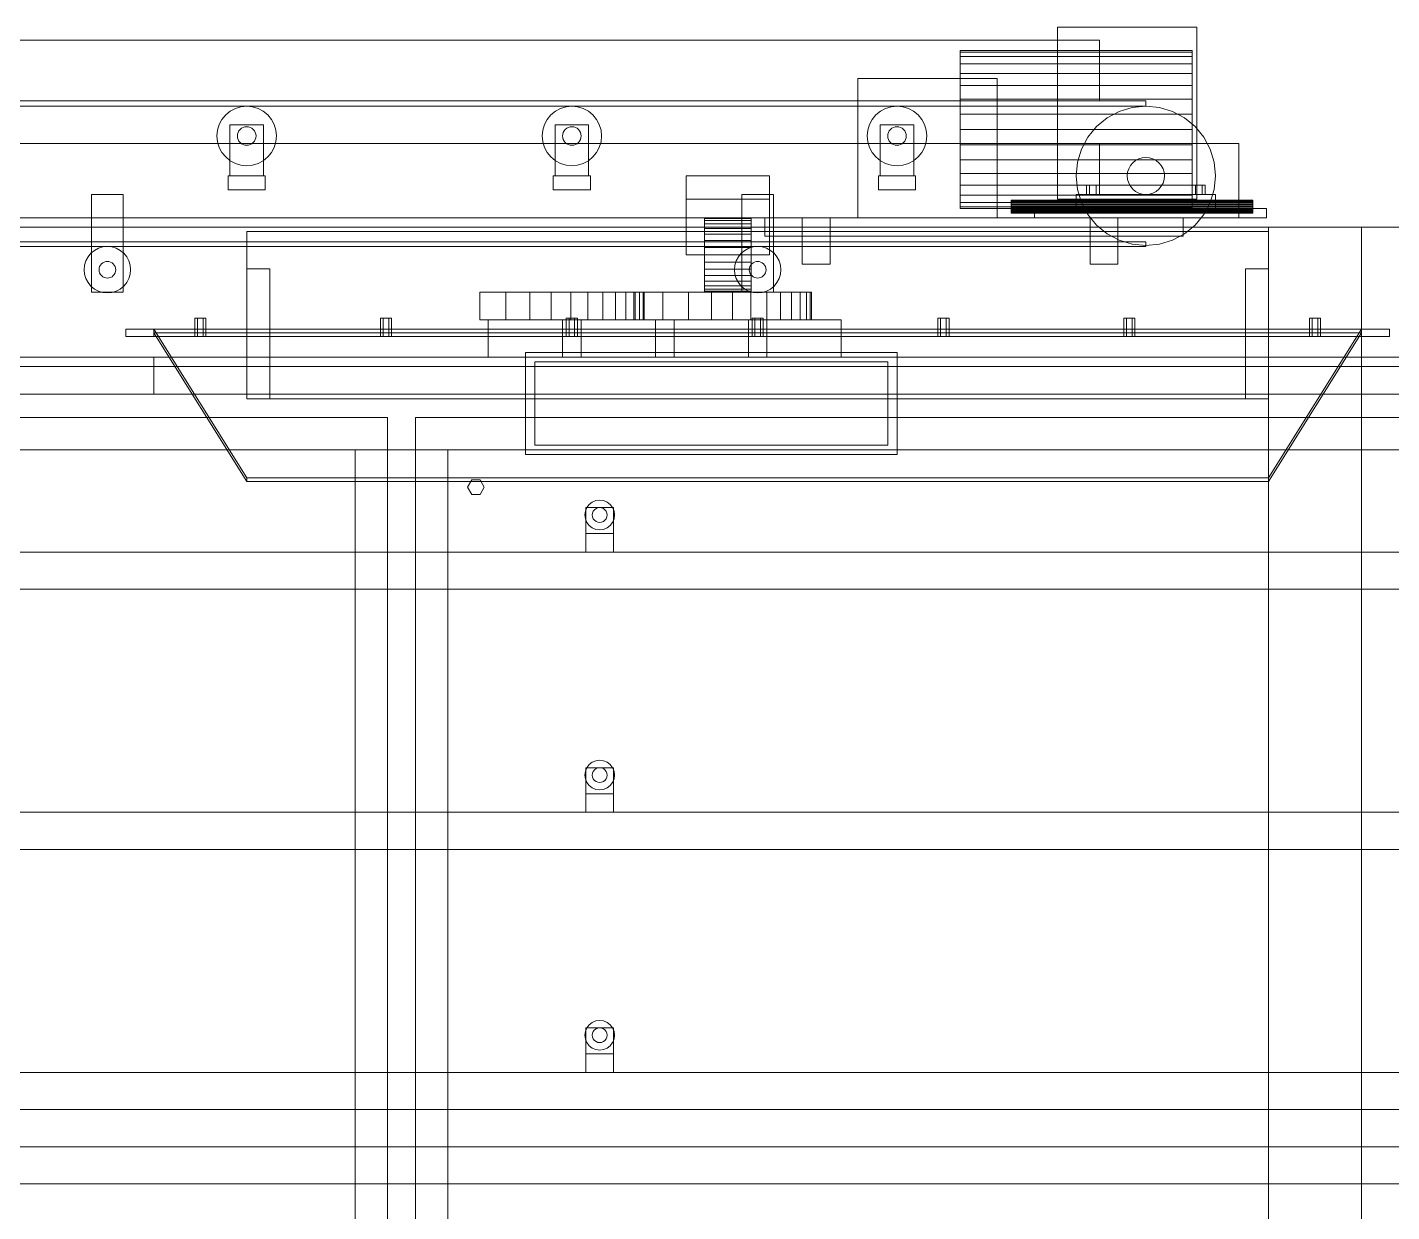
# Model space of a CAD drawing. Header units: millimetres. Extents: x -191664 to 191490, y -197311 to 10263.
# Drawn here: x 38981 to 40450, y 2080 to 3355 of the extents above; entities that cross this region are included whole.
import ezdxf

# ---------------------------------------------------------------- set-up
doc = ezdxf.new("R2010")
doc.units = ezdxf.units.MM
doc.layers.add('lateral_secador', color=7, linetype='Continuous', lineweight=0)

msp = doc.modelspace()

# ---------------------------------------------------------------- linework, layer by layer
at = {"layer": 'lateral_secador', "color": 55, "true_color": 0xb89d4e}
for p, q in [((40090, 3355), (40240, 3355)), ((40090, 3355), (40090, 3170)), ((40240, 3170), (40240, 3355)), ((40090, 3170), (40240, 3170))]:
    msp.add_line(p, q, dxfattribs=at)
at = {"layer": 'lateral_secador', "color": 253, "true_color": 0x97a8b0}
for p, q in [((37267.12, 3341), (40135, 3341)), ((40135, 3276), (40135, 3341)), ((37267.12, 3276), (40135, 3276))]:
    msp.add_line(p, q, dxfattribs=at)
at = {"layer": 'lateral_secador', "color": 157, "true_color": 0x286576}
for p, q in [((39985, 3328.37), (39985, 3330)), ((39985, 3330), (40235, 3330)), ((39985, 3323.53), (39985, 3328.37)), ((39985, 3328.37), (40235, 3328.37)), ((39985, 3315.67), (39985, 3323.53)), ((39985, 3323.53), (40235, 3323.53)), ((40235, 3328.37), (40235, 3330)), ((40235, 3323.53), (40235, 3328.37)), ((40235, 3315.67), (40235, 3323.53)), ((39985, 3305.1), (39985, 3315.67)), ((39985, 3315.67), (40235, 3315.67)), ((39985, 3292.22), (39985, 3305.1)), ((39985, 3305.1), (40235, 3305.1)), ((40235, 3305.1), (40235, 3315.67)), ((40235, 3292.22), (40235, 3305.1)), ((39985, 3277.53), (39985, 3292.22)), ((39985, 3292.22), (40235, 3292.22)), ((40235, 3277.53), (40235, 3292.22)), ((39985, 3261.58), (39985, 3277.53)), ((39985, 3277.53), (40235, 3277.53)), ((40235, 3261.58), (40235, 3277.53)), ((39985, 3245), (39985, 3261.58)), ((39985, 3261.58), (40235, 3261.58)), ((40235, 3245), (40235, 3261.58)), ((39985, 3228.42), (39985, 3245)), ((40235, 3245), (39985, 3245)), ((40235, 3245), (40235, 3228.42)), ((39985, 3228.42), (39985, 3212.47)), ((39985, 3228.42), (40235, 3228.42)), ((40235, 3228.42), (40235, 3212.47)), ((39985, 3212.47), (39985, 3197.78)), ((39985, 3212.47), (40235, 3212.47)), ((40235, 3212.47), (40235, 3197.78)), ((39985, 3197.78), (39985, 3184.9)), ((39985, 3197.78), (40235, 3197.78)), ((40235, 3197.78), (40235, 3184.9)), ((39985, 3184.9), (39985, 3174.33)), ((39985, 3184.9), (40235, 3184.9)), ((39985, 3174.33), (39985, 3166.47)), ((39985, 3174.33), (40235, 3174.33)), ((40235, 3184.9), (40235, 3174.33)), ((40235, 3174.33), (40235, 3166.47)), ((39985, 3166.47), (39985, 3161.63)), ((39985, 3166.47), (40235, 3166.47)), ((39985, 3161.63), (39985, 3160)), ((39985, 3161.63), (40235, 3161.63)), ((39985, 3160), (40235, 3160)), ((40235, 3166.47), (40235, 3161.63)), ((40235, 3161.63), (40235, 3160))]:
    msp.add_line(p, q, dxfattribs=at)
at = {"layer": 'lateral_secador', "color": 147, "true_color": 0x35697a}
for p, q in [((39875, 3300), (40025, 3300)), ((39875, 3300), (39875, 3150)), ((40025, 3150), (40025, 3300)), ((39875, 3150), (40025, 3150))]:
    msp.add_line(p, q, dxfattribs=at)
at = {"layer": 'lateral_secador', "color": 139, "true_color": 0x345148}
for p, q in [((37217.12, 3276), (40185, 3276)), ((40185, 3270), (40185, 3276)), ((37217.12, 3270), (40185, 3270))]:
    msp.add_line(p, q, dxfattribs=at)
at = {"layer": 'lateral_secador', "color": 253, "true_color": 0xa8b4b9}
for p, q in [((39194.49, 3260.63), (39190.51, 3255.78)), ((39199.34, 3264.61), (39194.49, 3260.63)), ((39204.87, 3267.56), (39199.34, 3264.61)), ((39210.87, 3269.39), (39204.87, 3267.56)), ((39217.12, 3270), (39210.87, 3269.39)), ((39223.36, 3269.39), (39217.12, 3270)), ((39229.36, 3267.56), (39223.36, 3269.39)), ((39234.89, 3264.61), (39229.36, 3267.56)), ((39239.74, 3260.63), (39234.89, 3264.61)), ((39243.72, 3255.78), (39239.74, 3260.63)), ((39544.49, 3260.63), (39540.51, 3255.78)), ((39549.34, 3264.61), (39544.49, 3260.63)), ((39554.87, 3267.56), (39549.34, 3264.61)), ((39560.87, 3269.39), (39554.87, 3267.56)), ((39567.12, 3270), (39560.87, 3269.39)), ((39573.36, 3269.39), (39567.12, 3270)), ((39579.36, 3267.56), (39573.36, 3269.39)), ((39584.89, 3264.61), (39579.36, 3267.56)), ((39589.74, 3260.63), (39584.89, 3264.61)), ((39593.72, 3255.78), (39589.74, 3260.63)), ((39894.49, 3260.63), (39890.51, 3255.78)), ((39899.34, 3264.61), (39894.49, 3260.63)), ((39904.87, 3267.56), (39899.34, 3264.61)), ((39910.87, 3269.39), (39904.87, 3267.56)), ((39917.12, 3270), (39910.87, 3269.39)), ((39923.36, 3269.39), (39917.12, 3270)), ((39929.36, 3267.56), (39923.36, 3269.39)), ((39934.89, 3264.61), (39929.36, 3267.56)), ((39939.74, 3260.63), (39934.89, 3264.61)), ((39943.72, 3255.78), (39939.74, 3260.63)), ((40156.3, 3264.29), (40143.33, 3257.36)), ((40170.37, 3268.56), (40156.3, 3264.29)), ((40185, 3270), (40170.37, 3268.56)), ((40199.63, 3268.56), (40185, 3270)), ((40213.7, 3264.29), (40199.63, 3268.56)), ((40226.67, 3257.36), (40213.7, 3264.29)), ((39187.55, 3250.25), (39185.73, 3244.24)), ((39190.51, 3255.78), (39187.55, 3250.25)), ((39211.56, 3246.31), (39210.04, 3245.07)), ((39213.29, 3247.24), (39211.56, 3246.31)), ((39215.16, 3247.81), (39213.29, 3247.24)), ((39217.12, 3248), (39215.16, 3247.81)), ((39219.07, 3247.81), (39217.12, 3248)), ((39220.94, 3247.24), (39219.07, 3247.81)), ((39222.67, 3246.31), (39220.94, 3247.24)), ((39224.19, 3245.07), (39222.67, 3246.31)), ((39246.68, 3250.25), (39243.72, 3255.78)), ((39248.5, 3244.24), (39246.68, 3250.25)), ((39537.55, 3250.25), (39535.73, 3244.24)), ((39540.51, 3255.78), (39537.55, 3250.25)), ((39561.56, 3246.31), (39560.04, 3245.07)), ((39563.29, 3247.24), (39561.56, 3246.31)), ((39565.16, 3247.81), (39563.29, 3247.24)), ((39567.12, 3248), (39565.16, 3247.81)), ((39569.07, 3247.81), (39567.12, 3248)), ((39570.94, 3247.24), (39569.07, 3247.81)), ((39572.67, 3246.31), (39570.94, 3247.24)), ((39574.19, 3245.07), (39572.67, 3246.31)), ((39596.68, 3250.25), (39593.72, 3255.78)), ((39598.5, 3244.24), (39596.68, 3250.25)), ((39887.55, 3250.25), (39885.73, 3244.24)), ((39890.51, 3255.78), (39887.55, 3250.25)), ((39911.56, 3246.31), (39910.04, 3245.07)), ((39913.29, 3247.24), (39911.56, 3246.31)), ((39915.16, 3247.81), (39913.29, 3247.24)), ((39917.12, 3248), (39915.16, 3247.81)), ((39919.07, 3247.81), (39917.12, 3248)), ((39920.94, 3247.24), (39919.07, 3247.81)), ((39922.67, 3246.31), (39920.94, 3247.24)), ((39924.19, 3245.07), (39922.67, 3246.31)), ((39946.68, 3250.25), (39943.72, 3255.78)), ((39948.5, 3244.24), (39946.68, 3250.25)), ((40131.97, 3248.03), (40122.64, 3236.67)), ((40143.33, 3257.36), (40131.97, 3248.03)), ((40238.04, 3248.03), (40226.67, 3257.36)), ((40247.36, 3236.67), (40238.04, 3248.03)), ((39185.73, 3244.24), (39185.12, 3238)), ((39185.12, 3238), (39185.73, 3231.76)), ((39185.73, 3231.76), (39187.55, 3225.75)), ((39207.31, 3239.95), (39207.12, 3238)), ((39207.12, 3238), (39207.31, 3236.05)), ((39207.88, 3241.83), (39207.31, 3239.95)), ((39207.31, 3236.05), (39207.88, 3234.17)), ((39208.8, 3243.56), (39207.88, 3241.83)), ((39207.88, 3234.17), (39208.8, 3232.44)), ((39210.04, 3245.07), (39208.8, 3243.56)), ((39208.8, 3232.44), (39210.04, 3230.93)), ((39225.43, 3243.56), (39224.19, 3245.07)), ((39224.19, 3230.93), (39225.43, 3232.44)), ((39226.35, 3241.83), (39225.43, 3243.56)), ((39225.43, 3232.44), (39226.35, 3234.17)), ((39226.92, 3239.95), (39226.35, 3241.83)), ((39226.35, 3234.17), (39226.92, 3236.05)), ((39227.12, 3238), (39226.92, 3239.95)), ((39226.92, 3236.05), (39227.12, 3238)), ((39246.68, 3225.75), (39248.5, 3231.76)), ((39249.12, 3238), (39248.5, 3244.24)), ((39248.5, 3231.76), (39249.12, 3238)), ((39535.73, 3244.24), (39535.12, 3238)), ((39535.12, 3238), (39535.73, 3231.76)), ((39535.73, 3231.76), (39537.55, 3225.75)), ((39557.31, 3239.95), (39557.12, 3238)), ((39557.12, 3238), (39557.31, 3236.05)), ((39557.88, 3241.83), (39557.31, 3239.95)), ((39557.31, 3236.05), (39557.88, 3234.17)), ((39558.8, 3243.56), (39557.88, 3241.83)), ((39557.88, 3234.17), (39558.8, 3232.44)), ((39560.04, 3245.07), (39558.8, 3243.56)), ((39558.8, 3232.44), (39560.04, 3230.93)), ((39575.43, 3243.56), (39574.19, 3245.07)), ((39574.19, 3230.93), (39575.43, 3232.44)), ((39576.35, 3241.83), (39575.43, 3243.56)), ((39575.43, 3232.44), (39576.35, 3234.17)), ((39576.92, 3239.95), (39576.35, 3241.83)), ((39576.35, 3234.17), (39576.92, 3236.05)), ((39577.12, 3238), (39576.92, 3239.95)), ((39576.92, 3236.05), (39577.12, 3238)), ((39596.68, 3225.75), (39598.5, 3231.76)), ((39599.12, 3238), (39598.5, 3244.24)), ((39598.5, 3231.76), (39599.12, 3238)), ((39885.73, 3244.24), (39885.12, 3238)), ((39885.12, 3238), (39885.73, 3231.76)), ((39885.73, 3231.76), (39887.55, 3225.75)), ((39907.31, 3239.95), (39907.12, 3238)), ((39907.12, 3238), (39907.31, 3236.05)), ((39907.88, 3241.83), (39907.31, 3239.95)), ((39907.31, 3236.05), (39907.88, 3234.17)), ((39908.8, 3243.56), (39907.88, 3241.83)), ((39907.88, 3234.17), (39908.8, 3232.44)), ((39910.04, 3245.07), (39908.8, 3243.56)), ((39908.8, 3232.44), (39910.04, 3230.93)), ((39925.43, 3243.56), (39924.19, 3245.07)), ((39924.19, 3230.93), (39925.43, 3232.44)), ((39926.35, 3241.83), (39925.43, 3243.56)), ((39925.43, 3232.44), (39926.35, 3234.17)), ((39926.92, 3239.95), (39926.35, 3241.83)), ((39926.35, 3234.17), (39926.92, 3236.05)), ((39927.12, 3238), (39926.92, 3239.95)), ((39926.92, 3236.05), (39927.12, 3238)), ((39946.68, 3225.75), (39948.5, 3231.76)), ((39949.12, 3238), (39948.5, 3244.24)), ((39948.5, 3231.76), (39949.12, 3238)), ((40122.64, 3236.67), (40115.71, 3223.7)), ((40254.29, 3223.7), (40247.36, 3236.67)), ((39187.55, 3225.75), (39190.51, 3220.22)), ((39190.51, 3220.22), (39194.49, 3215.37)), ((39210.04, 3230.93), (39211.56, 3229.69)), ((39211.56, 3229.69), (39213.29, 3228.76)), ((39213.29, 3228.76), (39215.16, 3228.19)), ((39215.16, 3228.19), (39217.12, 3228)), ((39217.12, 3228), (39219.07, 3228.19)), ((39219.07, 3228.19), (39220.94, 3228.76)), ((39220.94, 3228.76), (39222.67, 3229.69)), ((39222.67, 3229.69), (39224.19, 3230.93)), ((39239.74, 3215.37), (39243.72, 3220.22)), ((39243.72, 3220.22), (39246.68, 3225.75)), ((39537.55, 3225.75), (39540.51, 3220.22)), ((39540.51, 3220.22), (39544.49, 3215.37)), ((39560.04, 3230.93), (39561.56, 3229.69)), ((39561.56, 3229.69), (39563.29, 3228.76)), ((39563.29, 3228.76), (39565.16, 3228.19)), ((39565.16, 3228.19), (39567.12, 3228)), ((39567.12, 3228), (39569.07, 3228.19)), ((39569.07, 3228.19), (39570.94, 3228.76)), ((39570.94, 3228.76), (39572.67, 3229.69)), ((39572.67, 3229.69), (39574.19, 3230.93)), ((39589.74, 3215.37), (39593.72, 3220.22)), ((39593.72, 3220.22), (39596.68, 3225.75)), ((39887.55, 3225.75), (39890.51, 3220.22)), ((39890.51, 3220.22), (39894.49, 3215.37)), ((39910.04, 3230.93), (39911.56, 3229.69)), ((39911.56, 3229.69), (39913.29, 3228.76)), ((39913.29, 3228.76), (39915.16, 3228.19)), ((39915.16, 3228.19), (39917.12, 3228)), ((39917.12, 3228), (39919.07, 3228.19)), ((39919.07, 3228.19), (39920.94, 3228.76)), ((39920.94, 3228.76), (39922.67, 3229.69)), ((39922.67, 3229.69), (39924.19, 3230.93)), ((39939.74, 3215.37), (39943.72, 3220.22)), ((39943.72, 3220.22), (39946.68, 3225.75)), ((40115.71, 3223.7), (40111.44, 3209.63)), ((40258.56, 3209.63), (40254.29, 3223.7)), ((39194.49, 3215.37), (39199.34, 3211.39)), ((39199.34, 3211.39), (39204.87, 3208.44)), ((39204.87, 3208.44), (39210.87, 3206.61)), ((39210.87, 3206.61), (39217.12, 3206)), ((39217.12, 3206), (39223.36, 3206.61)), ((39223.36, 3206.61), (39229.36, 3208.44)), ((39229.36, 3208.44), (39234.89, 3211.39)), ((39234.89, 3211.39), (39239.74, 3215.37)), ((39544.49, 3215.37), (39549.34, 3211.39)), ((39549.34, 3211.39), (39554.87, 3208.44)), ((39554.87, 3208.44), (39560.87, 3206.61)), ((39560.87, 3206.61), (39567.12, 3206)), ((39567.12, 3206), (39573.36, 3206.61)), ((39573.36, 3206.61), (39579.36, 3208.44)), ((39579.36, 3208.44), (39584.89, 3211.39)), ((39584.89, 3211.39), (39589.74, 3215.37)), ((39894.49, 3215.37), (39899.34, 3211.39)), ((39899.34, 3211.39), (39904.87, 3208.44)), ((39904.87, 3208.44), (39910.87, 3206.61)), ((39910.87, 3206.61), (39917.12, 3206)), ((39917.12, 3206), (39923.36, 3206.61)), ((39923.36, 3206.61), (39929.36, 3208.44)), ((39929.36, 3208.44), (39934.89, 3211.39)), ((39934.89, 3211.39), (39939.74, 3215.37)), ((40111.44, 3209.63), (40110, 3195)), ((40166.52, 3202.65), (40165.39, 3198.9)), ((40168.37, 3206.11), (40166.52, 3202.65)), ((40170.86, 3209.14), (40168.37, 3206.11)), ((40173.89, 3211.63), (40170.86, 3209.14)), ((40177.35, 3213.48), (40173.89, 3211.63)), ((40181.1, 3214.62), (40177.35, 3213.48)), ((40185, 3215), (40181.1, 3214.62)), ((40188.9, 3214.62), (40185, 3215)), ((40192.66, 3213.48), (40188.9, 3214.62)), ((40196.11, 3211.63), (40192.66, 3213.48)), ((40199.14, 3209.14), (40196.11, 3211.63)), ((40201.63, 3206.11), (40199.14, 3209.14)), ((40203.48, 3202.65), (40201.63, 3206.11)), ((40204.62, 3198.9), (40203.48, 3202.65)), ((40260, 3195), (40258.56, 3209.63)), ((40110, 3195), (40111.44, 3180.37)), ((40165.39, 3198.9), (40165, 3195)), ((40165, 3195), (40165.39, 3191.1)), ((40165.39, 3191.1), (40166.52, 3187.35)), ((40166.52, 3187.35), (40168.37, 3183.89)), ((40201.63, 3183.89), (40203.48, 3187.35)), ((40203.48, 3187.35), (40204.62, 3191.1)), ((40205, 3195), (40204.62, 3198.9)), ((40204.62, 3191.1), (40205, 3195)), ((40258.56, 3180.37), (40260, 3195)), ((40111.44, 3180.37), (40115.71, 3166.3)), ((40168.37, 3183.89), (40170.86, 3180.86)), ((40170.86, 3180.86), (40173.89, 3178.37)), ((40173.89, 3178.37), (40177.35, 3176.52)), ((40177.35, 3176.52), (40181.1, 3175.38)), ((40181.1, 3175.38), (40185, 3175)), ((40185, 3175), (40188.9, 3175.38)), ((40188.9, 3175.38), (40192.66, 3176.52)), ((40192.66, 3176.52), (40196.11, 3178.37)), ((40196.11, 3178.37), (40199.14, 3180.86)), ((40199.14, 3180.86), (40201.63, 3183.89)), ((40254.29, 3166.3), (40258.56, 3180.37)), ((40040, 3168.87), (40040, 3169)), ((40040, 3169), (40300, 3169)), ((40040, 3168.47), (40040, 3168.87)), ((40040, 3168.87), (40300, 3168.87)), ((40040, 3167.82), (40040, 3168.47)), ((40040, 3168.47), (40300, 3168.47)), ((40040, 3166.95), (40040, 3167.82)), ((40040, 3167.82), (40300, 3167.82)), ((40040, 3165.89), (40040, 3166.95)), ((40040, 3166.95), (40300, 3166.95)), ((40040, 3164.68), (40040, 3165.89)), ((40040, 3165.89), (40300, 3165.89)), ((40040, 3163.37), (40040, 3164.68)), ((40040, 3164.68), (40300, 3164.68)), ((40040, 3162), (40040, 3163.37)), ((40040, 3163.37), (40300, 3163.37)), ((40040, 3160.63), (40040, 3162)), ((40300, 3162), (40040, 3162)), ((40040, 3160.63), (40040, 3159.32)), ((40040, 3160.63), (40300, 3160.63)), ((40040, 3159.32), (40040, 3158.11)), ((40040, 3159.32), (40300, 3159.32)), ((40040, 3158.11), (40040, 3157.05)), ((40040, 3158.11), (40300, 3158.11)), ((40115.71, 3166.3), (40122.64, 3153.33)), ((40247.36, 3153.33), (40254.29, 3166.3)), ((40300, 3168.87), (40300, 3169)), ((40300, 3168.47), (40300, 3168.87)), ((40300, 3167.82), (40300, 3168.47)), ((40300, 3166.95), (40300, 3167.82)), ((40300, 3165.89), (40300, 3166.95)), ((40300, 3164.68), (40300, 3165.89)), ((40300, 3163.37), (40300, 3164.68)), ((40300, 3162), (40300, 3163.37)), ((40300, 3162), (40300, 3160.63)), ((40300, 3160.63), (40300, 3159.32)), ((40300, 3159.32), (40300, 3158.11)), ((40300, 3158.11), (40300, 3157.05)), ((39710, 3149.23), (39710, 3150)), ((39710, 3150), (39760, 3150)), ((39710, 3146.96), (39710, 3149.23)), ((39710, 3149.23), (39760, 3149.23)), ((39710, 3143.26), (39710, 3146.96)), ((39710, 3146.96), (39760, 3146.96)), ((39710, 3138.28), (39710, 3143.26)), ((39710, 3143.26), (39760, 3143.26)), ((39760, 3149.23), (39760, 3150)), ((39760, 3146.96), (39760, 3149.23)), ((39760, 3143.26), (39760, 3146.96)), ((39760, 3138.28), (39760, 3143.26)), ((40040, 3157.05), (40040, 3156.18)), ((40040, 3157.05), (40300, 3157.05)), ((40040, 3156.18), (40040, 3155.53)), ((40040, 3156.18), (40300, 3156.18)), ((40040, 3155.53), (40040, 3155.13)), ((40040, 3155.53), (40300, 3155.53)), ((40040, 3155.13), (40040, 3155)), ((40040, 3155.13), (40300, 3155.13)), ((40040, 3155), (40300, 3155)), ((40122.64, 3153.33), (40131.97, 3141.97)), ((40238.04, 3141.97), (40247.36, 3153.33)), ((40300, 3157.05), (40300, 3156.18)), ((40300, 3156.18), (40300, 3155.53)), ((40300, 3155.53), (40300, 3155.13)), ((40300, 3155.13), (40300, 3155)), ((39710, 3132.22), (39710, 3138.28)), ((39710, 3138.28), (39760, 3138.28)), ((39710, 3125.31), (39710, 3132.22)), ((39710, 3132.22), (39760, 3132.22)), ((39760, 3132.22), (39760, 3138.28)), ((39760, 3125.31), (39760, 3132.22)), ((40131.97, 3141.97), (40143.33, 3132.64)), ((40143.33, 3132.64), (40156.3, 3125.71)), ((40213.7, 3125.71), (40226.67, 3132.64)), ((40226.67, 3132.64), (40238.04, 3141.97)), ((39053.23, 3114.79), (39049.44, 3111.68)), ((39057.55, 3117.1), (39053.23, 3114.79)), ((39062.24, 3118.52), (39057.55, 3117.1)), ((39067.12, 3119), (39062.24, 3118.52)), ((39071.99, 3118.52), (39067.12, 3119)), ((39076.68, 3117.1), (39071.99, 3118.52)), ((39081.01, 3114.79), (39076.68, 3117.1)), ((39084.79, 3111.68), (39081.01, 3114.79)), ((39710, 3117.8), (39710, 3125.31)), ((39710, 3125.31), (39760, 3125.31)), ((39710, 3110), (39710, 3117.8)), ((39710, 3117.8), (39760, 3117.8)), ((39753.23, 3114.79), (39749.44, 3111.68)), ((39757.55, 3117.1), (39753.23, 3114.79)), ((39762.24, 3118.52), (39757.55, 3117.1)), ((39760, 3117.8), (39760, 3125.31)), ((39760, 3110), (39760, 3117.8)), ((39767.12, 3119), (39762.24, 3118.52)), ((39771.99, 3118.52), (39767.12, 3119)), ((39776.68, 3117.1), (39771.99, 3118.52)), ((39781.01, 3114.79), (39776.68, 3117.1)), ((39784.79, 3111.68), (39781.01, 3114.79)), ((40156.3, 3125.71), (40170.37, 3121.44)), ((40170.37, 3121.44), (40185, 3120)), ((40185, 3120), (40199.63, 3121.44)), ((40199.63, 3121.44), (40213.7, 3125.71)), ((39044.02, 3103.57), (39042.6, 3098.88)), ((39046.33, 3107.89), (39044.02, 3103.57)), ((39049.44, 3111.68), (39046.33, 3107.89)), ((39060.75, 3100.36), (39059.63, 3099)), ((39062.12, 3101.48), (39060.75, 3100.36)), ((39063.67, 3102.31), (39062.12, 3101.48)), ((39065.36, 3102.83), (39063.67, 3102.31)), ((39067.12, 3103), (39065.36, 3102.83)), ((39068.87, 3102.83), (39067.12, 3103)), ((39070.56, 3102.31), (39068.87, 3102.83)), ((39072.12, 3101.48), (39070.56, 3102.31)), ((39073.48, 3100.36), (39072.12, 3101.48)), ((39074.6, 3099), (39073.48, 3100.36)), ((39087.9, 3107.89), (39084.79, 3111.68)), ((39090.21, 3103.57), (39087.9, 3107.89)), ((39091.64, 3098.88), (39090.21, 3103.57)), ((39710, 3102.2), (39710, 3110)), ((39760, 3110), (39710, 3110)), ((39710, 3102.2), (39710, 3094.69)), ((39710, 3102.2), (39760, 3102.2)), ((39744.02, 3103.57), (39742.6, 3098.88)), ((39746.33, 3107.89), (39744.02, 3103.57)), ((39749.44, 3111.68), (39746.33, 3107.89)), ((39760.75, 3100.36), (39759.63, 3099)), ((39760, 3110), (39760, 3102.2)), ((39760, 3102.2), (39760, 3094.69)), ((39762.12, 3101.48), (39760.75, 3100.36)), ((39763.67, 3102.31), (39762.12, 3101.48)), ((39765.36, 3102.83), (39763.67, 3102.31)), ((39767.12, 3103), (39765.36, 3102.83)), ((39768.87, 3102.83), (39767.12, 3103)), ((39770.56, 3102.31), (39768.87, 3102.83)), ((39772.12, 3101.48), (39770.56, 3102.31)), ((39773.48, 3100.36), (39772.12, 3101.48)), ((39774.6, 3099), (39773.48, 3100.36)), ((39787.9, 3107.89), (39784.79, 3111.68)), ((39790.21, 3103.57), (39787.9, 3107.89)), ((39791.64, 3098.88), (39790.21, 3103.57)), ((39042.6, 3098.88), (39042.12, 3094)), ((39042.12, 3094), (39042.6, 3089.12)), ((39042.6, 3089.12), (39044.02, 3084.43)), ((39044.02, 3084.43), (39046.33, 3080.11)), ((39058.29, 3095.76), (39058.12, 3094)), ((39058.12, 3094), (39058.29, 3092.24)), ((39058.8, 3097.44), (39058.29, 3095.76)), ((39058.29, 3092.24), (39058.8, 3090.56)), ((39059.63, 3099), (39058.8, 3097.44)), ((39058.8, 3090.56), (39059.63, 3089)), ((39059.63, 3089), (39060.75, 3087.64)), ((39060.75, 3087.64), (39062.12, 3086.52)), ((39062.12, 3086.52), (39063.67, 3085.69)), ((39063.67, 3085.69), (39065.36, 3085.17)), ((39065.36, 3085.17), (39067.12, 3085)), ((39067.12, 3085), (39068.87, 3085.17)), ((39068.87, 3085.17), (39070.56, 3085.69)), ((39070.56, 3085.69), (39072.12, 3086.52)), ((39072.12, 3086.52), (39073.48, 3087.64)), ((39073.48, 3087.64), (39074.6, 3089)), ((39075.43, 3097.44), (39074.6, 3099)), ((39074.6, 3089), (39075.43, 3090.56)), ((39075.94, 3095.76), (39075.43, 3097.44)), ((39075.43, 3090.56), (39075.94, 3092.24)), ((39076.12, 3094), (39075.94, 3095.76)), ((39075.94, 3092.24), (39076.12, 3094)), ((39087.9, 3080.11), (39090.21, 3084.43)), ((39090.21, 3084.43), (39091.64, 3089.12)), ((39092.12, 3094), (39091.64, 3098.88)), ((39091.64, 3089.12), (39092.12, 3094)), ((39710, 3094.69), (39710, 3087.78)), ((39710, 3094.69), (39760, 3094.69)), ((39710, 3087.78), (39710, 3081.72)), ((39710, 3087.78), (39760, 3087.78)), ((39742.6, 3098.88), (39742.12, 3094)), ((39742.12, 3094), (39742.6, 3089.12)), ((39742.6, 3089.12), (39744.02, 3084.43)), ((39744.02, 3084.43), (39746.33, 3080.11)), ((39758.29, 3095.76), (39758.12, 3094)), ((39758.12, 3094), (39758.29, 3092.24)), ((39758.8, 3097.44), (39758.29, 3095.76)), ((39758.29, 3092.24), (39758.8, 3090.56)), ((39759.63, 3099), (39758.8, 3097.44)), ((39758.8, 3090.56), (39759.63, 3089)), ((39759.63, 3089), (39760.75, 3087.64)), ((39760, 3094.69), (39760, 3087.78)), ((39760, 3087.78), (39760, 3081.72)), ((39760.75, 3087.64), (39762.12, 3086.52)), ((39762.12, 3086.52), (39763.67, 3085.69)), ((39763.67, 3085.69), (39765.36, 3085.17)), ((39765.36, 3085.17), (39767.12, 3085)), ((39767.12, 3085), (39768.87, 3085.17)), ((39768.87, 3085.17), (39770.56, 3085.69)), ((39770.56, 3085.69), (39772.12, 3086.52)), ((39772.12, 3086.52), (39773.48, 3087.64)), ((39773.48, 3087.64), (39774.6, 3089)), ((39775.43, 3097.44), (39774.6, 3099)), ((39774.6, 3089), (39775.43, 3090.56)), ((39775.94, 3095.76), (39775.43, 3097.44)), ((39775.43, 3090.56), (39775.94, 3092.24)), ((39776.12, 3094), (39775.94, 3095.76)), ((39775.94, 3092.24), (39776.12, 3094)), ((39787.9, 3080.11), (39790.21, 3084.43)), ((39790.21, 3084.43), (39791.64, 3089.12)), ((39792.12, 3094), (39791.64, 3098.88)), ((39791.64, 3089.12), (39792.12, 3094)), ((39046.33, 3080.11), (39049.44, 3076.32)), ((39049.44, 3076.32), (39053.23, 3073.21)), ((39053.23, 3073.21), (39057.55, 3070.9)), ((39057.55, 3070.9), (39062.24, 3069.48)), ((39071.99, 3069.48), (39076.68, 3070.9)), ((39076.68, 3070.9), (39081.01, 3073.21)), ((39081.01, 3073.21), (39084.79, 3076.32)), ((39084.79, 3076.32), (39087.9, 3080.11)), ((39710, 3081.72), (39710, 3076.74)), ((39710, 3081.72), (39760, 3081.72)), ((39710, 3076.74), (39710, 3073.04)), ((39710, 3076.74), (39760, 3076.74)), ((39710, 3073.04), (39710, 3070.77)), ((39710, 3073.04), (39760, 3073.04)), ((39710, 3070.77), (39710, 3070)), ((39710, 3070.77), (39760, 3070.77)), ((39710, 3070), (39760, 3070)), ((39746.33, 3080.11), (39749.44, 3076.32)), ((39749.44, 3076.32), (39753.23, 3073.21)), ((39753.23, 3073.21), (39757.55, 3070.9)), ((39757.55, 3070.9), (39762.24, 3069.48)), ((39760, 3081.72), (39760, 3076.74)), ((39760, 3076.74), (39760, 3073.04)), ((39760, 3073.04), (39760, 3070.77)), ((39760, 3070.77), (39760, 3070)), ((39771.99, 3069.48), (39776.68, 3070.9)), ((39776.68, 3070.9), (39781.01, 3073.21)), ((39781.01, 3073.21), (39784.79, 3076.32)), ((39784.79, 3076.32), (39787.9, 3080.11)), ((39062.24, 3069.48), (39067.12, 3069)), ((39067.12, 3069), (39071.99, 3069.48)), ((39762.24, 3069.48), (39767.12, 3069)), ((39767.12, 3069), (39771.99, 3069.48))]:
    msp.add_line(p, q, dxfattribs=at)
at = {"layer": 'lateral_secador', "color": 253, "true_color": 0xa6b3ba}
for p, q in [((39199.12, 3250), (39235.12, 3250)), ((39199.12, 3250), (39199.12, 3195)), ((39235.12, 3195), (39235.12, 3250)), ((39549.12, 3250), (39585.12, 3250)), ((39549.12, 3250), (39549.12, 3195)), ((39585.12, 3195), (39585.12, 3250)), ((39899.12, 3250), (39935.12, 3250)), ((39899.12, 3250), (39899.12, 3195)), ((39935.12, 3195), (39935.12, 3250)), ((39197.12, 3195), (39237.12, 3195)), ((39197.12, 3195), (39197.12, 3180)), ((39199.12, 3195), (39235.12, 3195)), ((39237.12, 3180), (39237.12, 3195)), ((39547.12, 3195), (39587.12, 3195)), ((39547.12, 3195), (39547.12, 3180)), ((39549.12, 3195), (39585.12, 3195)), ((39587.12, 3180), (39587.12, 3195)), ((39690, 3195), (39780, 3195)), ((39690, 3195), (39690, 3110)), ((39780, 3110), (39780, 3195)), ((39897.12, 3195), (39937.12, 3195)), ((39897.12, 3195), (39897.12, 3180)), ((39899.12, 3195), (39935.12, 3195)), ((39937.12, 3180), (39937.12, 3195)), ((39050.12, 3175), (39084.12, 3175)), ((39050.12, 3175), (39050.12, 3070)), ((39084.12, 3070), (39084.12, 3175)), ((39197.12, 3180), (39237.12, 3180)), ((39547.12, 3180), (39587.12, 3180)), ((39750.12, 3175), (39784.12, 3175)), ((39750.12, 3175), (39750.12, 3070)), ((39784.12, 3070), (39784.12, 3175)), ((39897.12, 3180), (39937.12, 3180)), ((40110, 3175), (40260, 3175)), ((40110, 3175), (40110, 3160)), ((40260, 3160), (40260, 3175)), ((39690, 3170), (39780, 3170)), ((39690, 3170), (39690, 3140)), ((39780, 3140), (39780, 3170)), ((40065, 3160), (40315, 3160)), ((40065, 3160), (40065, 3150)), ((40110, 3160), (40260, 3160)), ((40315, 3150), (40315, 3160)), ((39775, 3150), (40225, 3150)), ((39775, 3150), (39775, 3130)), ((39815, 3150), (39845, 3150)), ((39815, 3150), (39815, 3100)), ((39845, 3100), (39845, 3150)), ((40065, 3150), (40315, 3150)), ((40125, 3150), (40155, 3150)), ((40125, 3150), (40125, 3100)), ((40155, 3100), (40155, 3150)), ((40225, 3130), (40225, 3150)), ((36967.12, 3140), (40467.12, 3140)), ((39217.12, 3135), (40317.12, 3135)), ((39217.12, 3135), (39217.12, 2955)), ((39690, 3140), (39780, 3140)), ((39775, 3130), (40225, 3130)), ((40317.12, 3140), (40417.12, 3140)), ((40317.12, 3140), (40317.12, 2990)), ((40317.12, 2955), (40317.12, 3135)), ((40417.12, 2990), (40417.12, 3140)), ((39690, 3110), (39780, 3110)), ((39815, 3100), (39845, 3100)), ((40125, 3100), (40155, 3100)), ((39217.12, 3095), (39242.12, 3095)), ((39217.12, 3095), (39217.12, 2955)), ((39242.12, 2955), (39242.12, 3095)), ((40292.12, 3095), (40317.12, 3095)), ((40292.12, 3095), (40292.12, 2955)), ((40317.12, 2955), (40317.12, 3095)), ((39050.12, 3070), (39084.12, 3070)), ((39750.12, 3070), (39784.12, 3070)), ((39477.12, 3040), (39557.12, 3040)), ((39477.12, 3040), (39477.12, 3000)), ((39557.12, 3000), (39557.12, 3040)), ((39577.12, 3040), (39657.12, 3040)), ((39577.12, 3040), (39577.12, 3000)), ((39657.12, 3000), (39657.12, 3040)), ((39677.12, 3040), (39757.12, 3040)), ((39677.12, 3040), (39677.12, 3000)), ((39757.12, 3000), (39757.12, 3040)), ((39777.12, 3040), (39857.12, 3040)), ((39777.12, 3040), (39777.12, 3000)), ((39857.12, 3000), (39857.12, 3040)), ((39477.12, 3000), (39557.12, 3000)), ((39577.12, 3000), (39657.12, 3000)), ((39677.12, 3000), (39757.12, 3000)), ((39777.12, 3000), (39857.12, 3000)), ((36967.12, 2990), (40467.12, 2990)), ((40317.12, 2990), (40417.12, 2990)), ((40317.12, 2990), (40317.12, 25)), ((40417.12, 25), (40417.12, 2990)), ((39217.12, 2955), (40317.12, 2955)), ((39217.12, 2955), (39242.12, 2955)), ((40292.12, 2955), (40317.12, 2955))]:
    msp.add_line(p, q, dxfattribs=at)
at = {"layer": 'lateral_secador', "color": 157, "true_color": 0x435b68}
for p, q in [((37617.12, 3230), (40285, 3230)), ((40285, 3150), (40285, 3230)), ((37617.12, 3150), (40285, 3150))]:
    msp.add_line(p, q, dxfattribs=at)
at = {"layer": 'lateral_secador', "color": 137, "true_color": 0x48778a}
for p, q in [((40135, 3230), (40235, 3230)), ((40135, 3230), (40135, 3175)), ((40235, 3175), (40235, 3230)), ((40135, 3175), (40235, 3175))]:
    msp.add_line(p, q, dxfattribs=at)
at = {"layer": 'lateral_secador', "color": 9, "true_color": 0xb9c3c7}
for p, q in [((40124.5, 3185), (40121, 3185)), ((40121, 3175), (40121, 3185)), ((40124.5, 3175), (40121, 3175)), ((40131.5, 3185), (40124.5, 3185)), ((40124.5, 3175), (40124.5, 3185)), ((40131.5, 3175), (40124.5, 3175)), ((40135, 3185), (40131.5, 3185)), ((40131.5, 3175), (40131.5, 3185)), ((40131.5, 3175), (40135, 3175)), ((40135, 3185), (40135, 3175)), ((40238.5, 3185), (40235, 3185)), ((40235, 3175), (40235, 3185)), ((40238.5, 3175), (40235, 3175)), ((40245.5, 3185), (40238.5, 3185)), ((40238.5, 3175), (40238.5, 3185)), ((40245.5, 3175), (40238.5, 3175)), ((40249, 3185), (40245.5, 3185)), ((40245.5, 3175), (40245.5, 3185)), ((40245.5, 3175), (40249, 3175)), ((40249, 3185), (40249, 3175))]:
    msp.add_line(p, q, dxfattribs=at)
at = {"layer": 'lateral_secador', "color": 139, "true_color": 0x3a4e48}
for p, q in [((37217.12, 3124), (40185, 3124)), ((37217.12, 3119), (40185, 3119)), ((40185, 3119), (40185, 3124))]:
    msp.add_line(p, q, dxfattribs=at)
at = {"layer": 'lateral_secador', "color": 252, "true_color": 0x889ba4}
for p, q in [((39468.21, 3070), (39635.11, 3070)), ((39496.16, 3070), (39468.21, 3070)), ((39468.21, 3070), (39468.21, 3040)), ((39665.12, 3070), (39496.16, 3070)), ((39496.16, 3040), (39496.16, 3070)), ((39521.77, 3070), (39496.16, 3070)), ((39692.63, 3070), (39521.77, 3070)), ((39521.77, 3040), (39521.77, 3070)), ((39545.02, 3070), (39521.77, 3070)), ((39717.61, 3070), (39545.02, 3070)), ((39545.02, 3040), (39545.02, 3070)), ((39565.89, 3070), (39545.02, 3070)), ((39740.02, 3070), (39565.89, 3070)), ((39565.89, 3040), (39565.89, 3070)), ((39584.35, 3070), (39565.89, 3070)), ((39759.86, 3070), (39584.35, 3070)), ((39584.35, 3040), (39584.35, 3070)), ((39600.39, 3070), (39584.35, 3070)), ((39777.09, 3070), (39600.39, 3070)), ((39600.39, 3040), (39600.39, 3070)), ((39614, 3070), (39600.39, 3070)), ((39791.7, 3070), (39614, 3070)), ((39614, 3040), (39614, 3070)), ((39625.14, 3070), (39614, 3070)), ((39803.67, 3070), (39625.14, 3070)), ((39625.14, 3040), (39625.14, 3070)), ((39633.82, 3070), (39625.14, 3070)), ((39813, 3070), (39633.82, 3070)), ((39633.82, 3040), (39633.82, 3070)), ((39640.03, 3070), (39633.82, 3070)), ((39635.11, 3070), (39665.12, 3070)), ((39635.11, 3040), (39635.11, 3070)), ((39819.66, 3070), (39640.03, 3070)), ((39640.03, 3040), (39640.03, 3070)), ((39643.76, 3070), (39640.03, 3070)), ((39823.67, 3070), (39643.76, 3070)), ((39643.76, 3040), (39643.76, 3070)), ((39645, 3070), (39643.76, 3070)), ((39825, 3070), (39645, 3070)), ((39645, 3040), (39645, 3070)), ((39665.12, 3040), (39665.12, 3070)), ((39665.12, 3070), (39692.63, 3070)), ((39692.63, 3040), (39692.63, 3070)), ((39692.63, 3070), (39717.61, 3070)), ((39717.61, 3040), (39717.61, 3070)), ((39717.61, 3070), (39740.02, 3070)), ((39740.02, 3040), (39740.02, 3070)), ((39740.02, 3070), (39759.86, 3070)), ((39759.86, 3040), (39759.86, 3070)), ((39759.86, 3070), (39777.09, 3070)), ((39777.09, 3040), (39777.09, 3070)), ((39777.09, 3070), (39791.7, 3070)), ((39791.7, 3040), (39791.7, 3070)), ((39791.7, 3070), (39803.67, 3070)), ((39803.67, 3040), (39803.67, 3070)), ((39803.67, 3070), (39813, 3070)), ((39813, 3040), (39813, 3070)), ((39813, 3070), (39819.66, 3070)), ((39819.66, 3040), (39819.66, 3070)), ((39819.66, 3070), (39823.67, 3070)), ((39823.67, 3040), (39823.67, 3070)), ((39823.67, 3070), (39825, 3070)), ((39825, 3040), (39825, 3070)), ((39635.11, 3040), (39468.21, 3040)), ((39468.21, 3040), (39496.16, 3040)), ((39496.16, 3040), (39665.12, 3040)), ((39496.16, 3040), (39521.77, 3040)), ((39521.77, 3040), (39692.63, 3040)), ((39521.77, 3040), (39545.02, 3040)), ((39545.02, 3040), (39717.61, 3040)), ((39545.02, 3040), (39565.89, 3040)), ((39565.89, 3040), (39740.02, 3040)), ((39565.89, 3040), (39584.35, 3040)), ((39584.35, 3040), (39759.86, 3040)), ((39584.35, 3040), (39600.39, 3040)), ((39600.39, 3040), (39777.09, 3040)), ((39600.39, 3040), (39614, 3040)), ((39614, 3040), (39791.7, 3040)), ((39614, 3040), (39625.14, 3040)), ((39625.14, 3040), (39803.67, 3040)), ((39625.14, 3040), (39633.82, 3040)), ((39633.82, 3040), (39813, 3040)), ((39633.82, 3040), (39640.03, 3040)), ((39665.12, 3040), (39635.11, 3040)), ((39640.03, 3040), (39819.66, 3040)), ((39640.03, 3040), (39643.76, 3040)), ((39643.76, 3040), (39823.67, 3040)), ((39643.76, 3040), (39645, 3040)), ((39645, 3040), (39825, 3040)), ((39692.63, 3040), (39665.12, 3040)), ((39717.61, 3040), (39692.63, 3040)), ((39740.02, 3040), (39717.61, 3040)), ((39759.86, 3040), (39740.02, 3040)), ((39777.09, 3040), (39759.86, 3040)), ((39791.7, 3040), (39777.09, 3040)), ((39803.67, 3040), (39791.7, 3040)), ((39813, 3040), (39803.67, 3040)), ((39819.66, 3040), (39813, 3040)), ((39823.67, 3040), (39819.66, 3040)), ((39825, 3040), (39823.67, 3040))]:
    msp.add_line(p, q, dxfattribs=at)
at = {"layer": 'lateral_secador', "color": 9, "true_color": 0xbcc6c9}
for p, q in [((39164.12, 3042), (39161.12, 3042)), ((39161.12, 3022), (39161.12, 3042)), ((39170.12, 3042), (39164.12, 3042)), ((39164.12, 3022), (39164.12, 3042)), ((39173.12, 3042), (39170.12, 3042)), ((39170.12, 3022), (39170.12, 3042)), ((39173.12, 3042), (39173.12, 3022)), ((39364.12, 3042), (39361.12, 3042)), ((39361.12, 3022), (39361.12, 3042)), ((39370.12, 3042), (39364.12, 3042)), ((39364.12, 3022), (39364.12, 3042)), ((39373.12, 3042), (39370.12, 3042)), ((39370.12, 3022), (39370.12, 3042)), ((39373.12, 3042), (39373.12, 3022)), ((39564.12, 3042), (39561.12, 3042)), ((39561.12, 3022), (39561.12, 3042)), ((39570.12, 3042), (39564.12, 3042)), ((39564.12, 3022), (39564.12, 3042)), ((39573.12, 3042), (39570.12, 3042)), ((39570.12, 3022), (39570.12, 3042)), ((39573.12, 3042), (39573.12, 3022)), ((39764.12, 3042), (39761.12, 3042)), ((39761.12, 3022), (39761.12, 3042)), ((39770.12, 3042), (39764.12, 3042)), ((39764.12, 3022), (39764.12, 3042)), ((39773.12, 3042), (39770.12, 3042)), ((39770.12, 3022), (39770.12, 3042)), ((39773.12, 3042), (39773.12, 3022)), ((39964.12, 3042), (39961.12, 3042)), ((39961.12, 3022), (39961.12, 3042)), ((39970.12, 3042), (39964.12, 3042)), ((39964.12, 3022), (39964.12, 3042)), ((39973.12, 3042), (39970.12, 3042)), ((39970.12, 3022), (39970.12, 3042)), ((39973.12, 3042), (39973.12, 3022)), ((40164.12, 3042), (40161.12, 3042)), ((40161.12, 3022), (40161.12, 3042)), ((40170.12, 3042), (40164.12, 3042)), ((40164.12, 3022), (40164.12, 3042)), ((40173.12, 3042), (40170.12, 3042)), ((40170.12, 3022), (40170.12, 3042)), ((40173.12, 3042), (40173.12, 3022)), ((40364.12, 3042), (40361.12, 3042)), ((40361.12, 3022), (40361.12, 3042)), ((40370.12, 3042), (40364.12, 3042)), ((40364.12, 3022), (40364.12, 3042)), ((40373.12, 3042), (40370.12, 3042)), ((40370.12, 3022), (40370.12, 3042)), ((40373.12, 3042), (40373.12, 3022)), ((39164.12, 3022), (39161.12, 3022)), ((39170.12, 3022), (39164.12, 3022)), ((39170.12, 3022), (39173.12, 3022)), ((39364.12, 3022), (39361.12, 3022)), ((39370.12, 3022), (39364.12, 3022)), ((39370.12, 3022), (39373.12, 3022)), ((39564.12, 3022), (39561.12, 3022)), ((39570.12, 3022), (39564.12, 3022)), ((39570.12, 3022), (39573.12, 3022)), ((39764.12, 3022), (39761.12, 3022)), ((39770.12, 3022), (39764.12, 3022)), ((39770.12, 3022), (39773.12, 3022)), ((39964.12, 3022), (39961.12, 3022)), ((39970.12, 3022), (39964.12, 3022)), ((39970.12, 3022), (39973.12, 3022)), ((40164.12, 3022), (40161.12, 3022)), ((40170.12, 3022), (40164.12, 3022)), ((40170.12, 3022), (40173.12, 3022)), ((40364.12, 3022), (40361.12, 3022)), ((40370.12, 3022), (40364.12, 3022)), ((40370.12, 3022), (40373.12, 3022))]:
    msp.add_line(p, q, dxfattribs=at)
at = {"layer": 'lateral_secador', "color": 8, "true_color": 0x617680}
for p, q in [((39087.12, 3030), (40447.12, 3030)), ((39087.12, 3030), (39087.12, 3022)), ((39087.12, 3030), (39117.12, 3030)), ((39117.12, 3022), (39117.12, 3030)), ((40417.12, 3030), (40447.12, 3030)), ((40417.12, 3030), (40417.12, 3022)), ((40447.12, 3022), (40447.12, 3030)), ((39087.12, 3022), (40447.12, 3022)), ((39087.12, 3022), (39117.12, 3022)), ((40417.12, 3022), (40447.12, 3022)), ((39517.12, 3005), (39917.12, 3005)), ((39517.12, 3005), (39517.12, 2895)), ((39917.12, 2895), (39917.12, 3005)), ((39517.12, 2895), (39917.12, 2895)), ((39582.12, 2838), (39612.12, 2838)), ((39582.12, 2838), (39582.12, 2810)), ((39612.12, 2810), (39612.12, 2838)), ((39582.12, 2810), (39612.12, 2810)), ((39582.12, 2810), (39582.12, 2790)), ((39612.12, 2790), (39612.12, 2810)), ((38067.12, 2790), (57367.12, 2790)), ((39582.12, 2790), (39612.12, 2790)), ((38067.12, 2750), (57367.12, 2750)), ((39582.12, 2558), (39612.12, 2558)), ((39582.12, 2558), (39582.12, 2530)), ((39612.12, 2530), (39612.12, 2558)), ((39582.12, 2530), (39612.12, 2530)), ((39582.12, 2530), (39582.12, 2510)), ((39612.12, 2510), (39612.12, 2530)), ((38067.12, 2510), (57367.12, 2510)), ((39582.12, 2510), (39612.12, 2510)), ((38067.12, 2470), (57367.12, 2470)), ((39582.12, 2278), (39612.12, 2278)), ((39582.12, 2278), (39582.12, 2250)), ((39612.12, 2250), (39612.12, 2278)), ((39582.12, 2250), (39612.12, 2250)), ((39582.12, 2250), (39582.12, 2230)), ((39612.12, 2230), (39612.12, 2250)), ((38067.12, 2230), (57367.12, 2230)), ((39582.12, 2230), (39612.12, 2230)), ((38067.12, 2190), (57367.12, 2190))]:
    msp.add_line(p, q, dxfattribs=at)
at = {"layer": 'lateral_secador', "color": 253, "true_color": 0xa8b3b5}
for p, q in [((39117.12, 3030), (40417.12, 3030)), ((39217.12, 2870), (39117.12, 3030)), ((39117.12, 3026), (39117.12, 3030)), ((40417.12, 3026), (39117.12, 3026)), ((39117.12, 3026), (39217.12, 2866)), ((40417.12, 3030), (40317.12, 2870)), ((40317.12, 2866), (40417.12, 3026)), ((40417.12, 3030), (40417.12, 3026)), ((40317.12, 2870), (39217.12, 2870)), ((39217.12, 2870), (39217.12, 2866)), ((39217.12, 2866), (40317.12, 2866)), ((40317.12, 2870), (40317.12, 2866))]:
    msp.add_line(p, q, dxfattribs=at)
at = {"layer": 'lateral_secador', "color": 251, "true_color": 0x536a64}
for p, q in [((37717.12, 3000), (57717.12, 3000)), ((37717.12, 2900), (57717.12, 2900)), ((39333.78, 2900), (39433.78, 2900)), ((39333.78, 2900), (39333.78, 650)), ((39433.78, 650), (39433.78, 2900)), ((37717.12, 2110), (57717.12, 2110))]:
    msp.add_line(p, q, dxfattribs=at)
at = {"layer": 'lateral_secador', "color": 253, "true_color": 0xaab5b9}
for p, q in [((37732.12, 3000), (39117.12, 3000)), ((37732.12, 2960), (39117.12, 2960))]:
    msp.add_line(p, q, dxfattribs=at)
at = {"layer": 'lateral_secador', "color": 9, "true_color": 0xb8c6c1}
for p, q in [((39117.12, 3000), (40517.12, 3000)), ((39117.12, 3000), (39117.12, 2960)), ((39117.12, 2960), (40517.12, 2960))]:
    msp.add_line(p, q, dxfattribs=at)
at = {"layer": 'lateral_secador', "color": 252, "true_color": 0x7d929d}
for p, q in [((39527.12, 2995), (39907.12, 2995)), ((39527.12, 2995), (39527.12, 2905)), ((39907.12, 2905), (39907.12, 2995)), ((39527.12, 2905), (39907.12, 2905))]:
    msp.add_line(p, q, dxfattribs=at)
at = {"layer": 'lateral_secador', "color": 254, "true_color": 0xd8e0dc}
for p, q in [((37732.12, 2935), (39368.78, 2935)), ((39368.78, 665), (39368.78, 2935)), ((39398.78, 2935), (41035.45, 2935)), ((39398.78, 2935), (39398.78, 665)), ((38717.12, 2150), (41717.12, 2150))]:
    msp.add_line(p, q, dxfattribs=at)
at = {"layer": 'lateral_secador', "color": 43, "true_color": 0xe7bf45}
for p, q in [((39454.78, 2860), (39459.28, 2867.79)), ((39459.28, 2867.79), (39468.28, 2867.79)), ((39468.28, 2867.79), (39472.78, 2860)), ((39459.28, 2852.21), (39454.78, 2860)), ((39468.28, 2852.21), (39459.28, 2852.21)), ((39472.78, 2860), (39468.28, 2852.21))]:
    msp.add_line(p, q, dxfattribs=at)
at = {"layer": 'lateral_secador', "color": 253, "true_color": 0xa4b0b5}
for p, q in [((39583.26, 2838), (39581.66, 2834.14)), ((39585.8, 2841.31), (39583.26, 2838)), ((39589.12, 2843.86), (39585.8, 2841.31)), ((39592.97, 2845.45), (39589.12, 2843.86)), ((39591.46, 2835.66), (39590.19, 2834)), ((39593.12, 2836.93), (39591.46, 2835.66)), ((39597.12, 2846), (39592.97, 2845.45)), ((39595.05, 2837.73), (39593.12, 2836.93)), ((39597.12, 2838), (39595.05, 2837.73)), ((39601.26, 2845.45), (39597.12, 2846)), ((39599.19, 2837.73), (39597.12, 2838)), ((39601.12, 2836.93), (39599.19, 2837.73)), ((39602.77, 2835.66), (39601.12, 2836.93)), ((39605.12, 2843.86), (39601.26, 2845.45)), ((39604.04, 2834), (39602.77, 2835.66)), ((39608.43, 2841.31), (39605.12, 2843.86)), ((39610.97, 2838), (39608.43, 2841.31)), ((39612.57, 2834.14), (39610.97, 2838)), ((39581.66, 2834.14), (39581.12, 2830)), ((39581.12, 2830), (39581.66, 2825.86)), ((39581.66, 2825.86), (39583.26, 2822)), ((39583.26, 2822), (39585.8, 2818.69)), ((39589.39, 2832.07), (39589.12, 2830)), ((39589.12, 2830), (39589.39, 2827.93)), ((39590.19, 2834), (39589.39, 2832.07)), ((39589.39, 2827.93), (39590.19, 2826)), ((39590.19, 2826), (39591.46, 2824.34)), ((39591.46, 2824.34), (39593.12, 2823.07)), ((39593.12, 2823.07), (39595.05, 2822.27)), ((39595.05, 2822.27), (39597.12, 2822)), ((39597.12, 2822), (39599.19, 2822.27)), ((39599.19, 2822.27), (39601.12, 2823.07)), ((39601.12, 2823.07), (39602.77, 2824.34)), ((39602.77, 2824.34), (39604.04, 2826)), ((39604.84, 2832.07), (39604.04, 2834)), ((39604.04, 2826), (39604.84, 2827.93)), ((39605.12, 2830), (39604.84, 2832.07)), ((39604.84, 2827.93), (39605.12, 2830)), ((39608.43, 2818.69), (39610.97, 2822)), ((39610.97, 2822), (39612.57, 2825.86)), ((39613.12, 2830), (39612.57, 2834.14)), ((39612.57, 2825.86), (39613.12, 2830)), ((39585.8, 2818.69), (39589.12, 2816.14)), ((39589.12, 2816.14), (39592.97, 2814.55)), ((39592.97, 2814.55), (39597.12, 2814)), ((39597.12, 2814), (39601.26, 2814.55)), ((39601.26, 2814.55), (39605.12, 2816.14)), ((39605.12, 2816.14), (39608.43, 2818.69)), ((39583.26, 2558), (39581.66, 2554.14)), ((39585.8, 2561.31), (39583.26, 2558)), ((39589.12, 2563.86), (39585.8, 2561.31)), ((39592.97, 2565.45), (39589.12, 2563.86)), ((39591.46, 2555.66), (39590.19, 2554)), ((39593.12, 2556.93), (39591.46, 2555.66)), ((39597.12, 2566), (39592.97, 2565.45)), ((39595.05, 2557.73), (39593.12, 2556.93)), ((39597.12, 2558), (39595.05, 2557.73)), ((39601.26, 2565.45), (39597.12, 2566)), ((39599.19, 2557.73), (39597.12, 2558)), ((39601.12, 2556.93), (39599.19, 2557.73)), ((39602.77, 2555.66), (39601.12, 2556.93)), ((39605.12, 2563.86), (39601.26, 2565.45)), ((39604.04, 2554), (39602.77, 2555.66)), ((39608.43, 2561.31), (39605.12, 2563.86)), ((39610.97, 2558), (39608.43, 2561.31)), ((39612.57, 2554.14), (39610.97, 2558)), ((39581.66, 2554.14), (39581.12, 2550)), ((39581.12, 2550), (39581.66, 2545.86)), ((39581.66, 2545.86), (39583.26, 2542)), ((39583.26, 2542), (39585.8, 2538.69)), ((39589.39, 2552.07), (39589.12, 2550)), ((39589.12, 2550), (39589.39, 2547.93)), ((39590.19, 2554), (39589.39, 2552.07)), ((39589.39, 2547.93), (39590.19, 2546)), ((39590.19, 2546), (39591.46, 2544.34)), ((39591.46, 2544.34), (39593.12, 2543.07)), ((39593.12, 2543.07), (39595.05, 2542.27)), ((39595.05, 2542.27), (39597.12, 2542)), ((39597.12, 2542), (39599.19, 2542.27)), ((39599.19, 2542.27), (39601.12, 2543.07)), ((39601.12, 2543.07), (39602.77, 2544.34)), ((39602.77, 2544.34), (39604.04, 2546)), ((39604.84, 2552.07), (39604.04, 2554)), ((39604.04, 2546), (39604.84, 2547.93)), ((39605.12, 2550), (39604.84, 2552.07)), ((39604.84, 2547.93), (39605.12, 2550)), ((39608.43, 2538.69), (39610.97, 2542)), ((39610.97, 2542), (39612.57, 2545.86)), ((39613.12, 2550), (39612.57, 2554.14)), ((39612.57, 2545.86), (39613.12, 2550)), ((39585.8, 2538.69), (39589.12, 2536.14)), ((39589.12, 2536.14), (39592.97, 2534.55)), ((39592.97, 2534.55), (39597.12, 2534)), ((39597.12, 2534), (39601.26, 2534.55)), ((39601.26, 2534.55), (39605.12, 2536.14)), ((39605.12, 2536.14), (39608.43, 2538.69)), ((39583.26, 2278), (39581.66, 2274.14)), ((39585.8, 2281.31), (39583.26, 2278)), ((39589.12, 2283.86), (39585.8, 2281.31)), ((39592.97, 2285.45), (39589.12, 2283.86)), ((39593.12, 2276.93), (39591.46, 2275.66)), ((39597.12, 2286), (39592.97, 2285.45)), ((39595.05, 2277.73), (39593.12, 2276.93)), ((39597.12, 2278), (39595.05, 2277.73)), ((39601.26, 2285.45), (39597.12, 2286)), ((39599.19, 2277.73), (39597.12, 2278)), ((39601.12, 2276.93), (39599.19, 2277.73)), ((39602.77, 2275.66), (39601.12, 2276.93)), ((39605.12, 2283.86), (39601.26, 2285.45)), ((39608.43, 2281.31), (39605.12, 2283.86)), ((39610.97, 2278), (39608.43, 2281.31)), ((39612.57, 2274.14), (39610.97, 2278)), ((39581.66, 2274.14), (39581.12, 2270)), ((39581.12, 2270), (39581.66, 2265.86)), ((39581.66, 2265.86), (39583.26, 2262)), ((39583.26, 2262), (39585.8, 2258.69)), ((39589.39, 2272.07), (39589.12, 2270)), ((39589.12, 2270), (39589.39, 2267.93)), ((39590.19, 2274), (39589.39, 2272.07)), ((39589.39, 2267.93), (39590.19, 2266)), ((39591.46, 2275.66), (39590.19, 2274)), ((39590.19, 2266), (39591.46, 2264.34)), ((39591.46, 2264.34), (39593.12, 2263.07)), ((39593.12, 2263.07), (39595.05, 2262.27)), ((39595.05, 2262.27), (39597.12, 2262)), ((39597.12, 2262), (39599.19, 2262.27)), ((39599.19, 2262.27), (39601.12, 2263.07)), ((39601.12, 2263.07), (39602.77, 2264.34)), ((39604.04, 2274), (39602.77, 2275.66)), ((39602.77, 2264.34), (39604.04, 2266)), ((39604.84, 2272.07), (39604.04, 2274)), ((39604.04, 2266), (39604.84, 2267.93)), ((39605.12, 2270), (39604.84, 2272.07)), ((39604.84, 2267.93), (39605.12, 2270)), ((39608.43, 2258.69), (39610.97, 2262)), ((39610.97, 2262), (39612.57, 2265.86)), ((39613.12, 2270), (39612.57, 2274.14)), ((39612.57, 2265.86), (39613.12, 2270)), ((39585.8, 2258.69), (39589.12, 2256.14)), ((39589.12, 2256.14), (39592.97, 2254.55)), ((39592.97, 2254.55), (39597.12, 2254)), ((39597.12, 2254), (39601.26, 2254.55)), ((39601.26, 2254.55), (39605.12, 2256.14)), ((39605.12, 2256.14), (39608.43, 2258.69))]:
    msp.add_line(p, q, dxfattribs=at)

doc.saveas('drawing.dxf')
